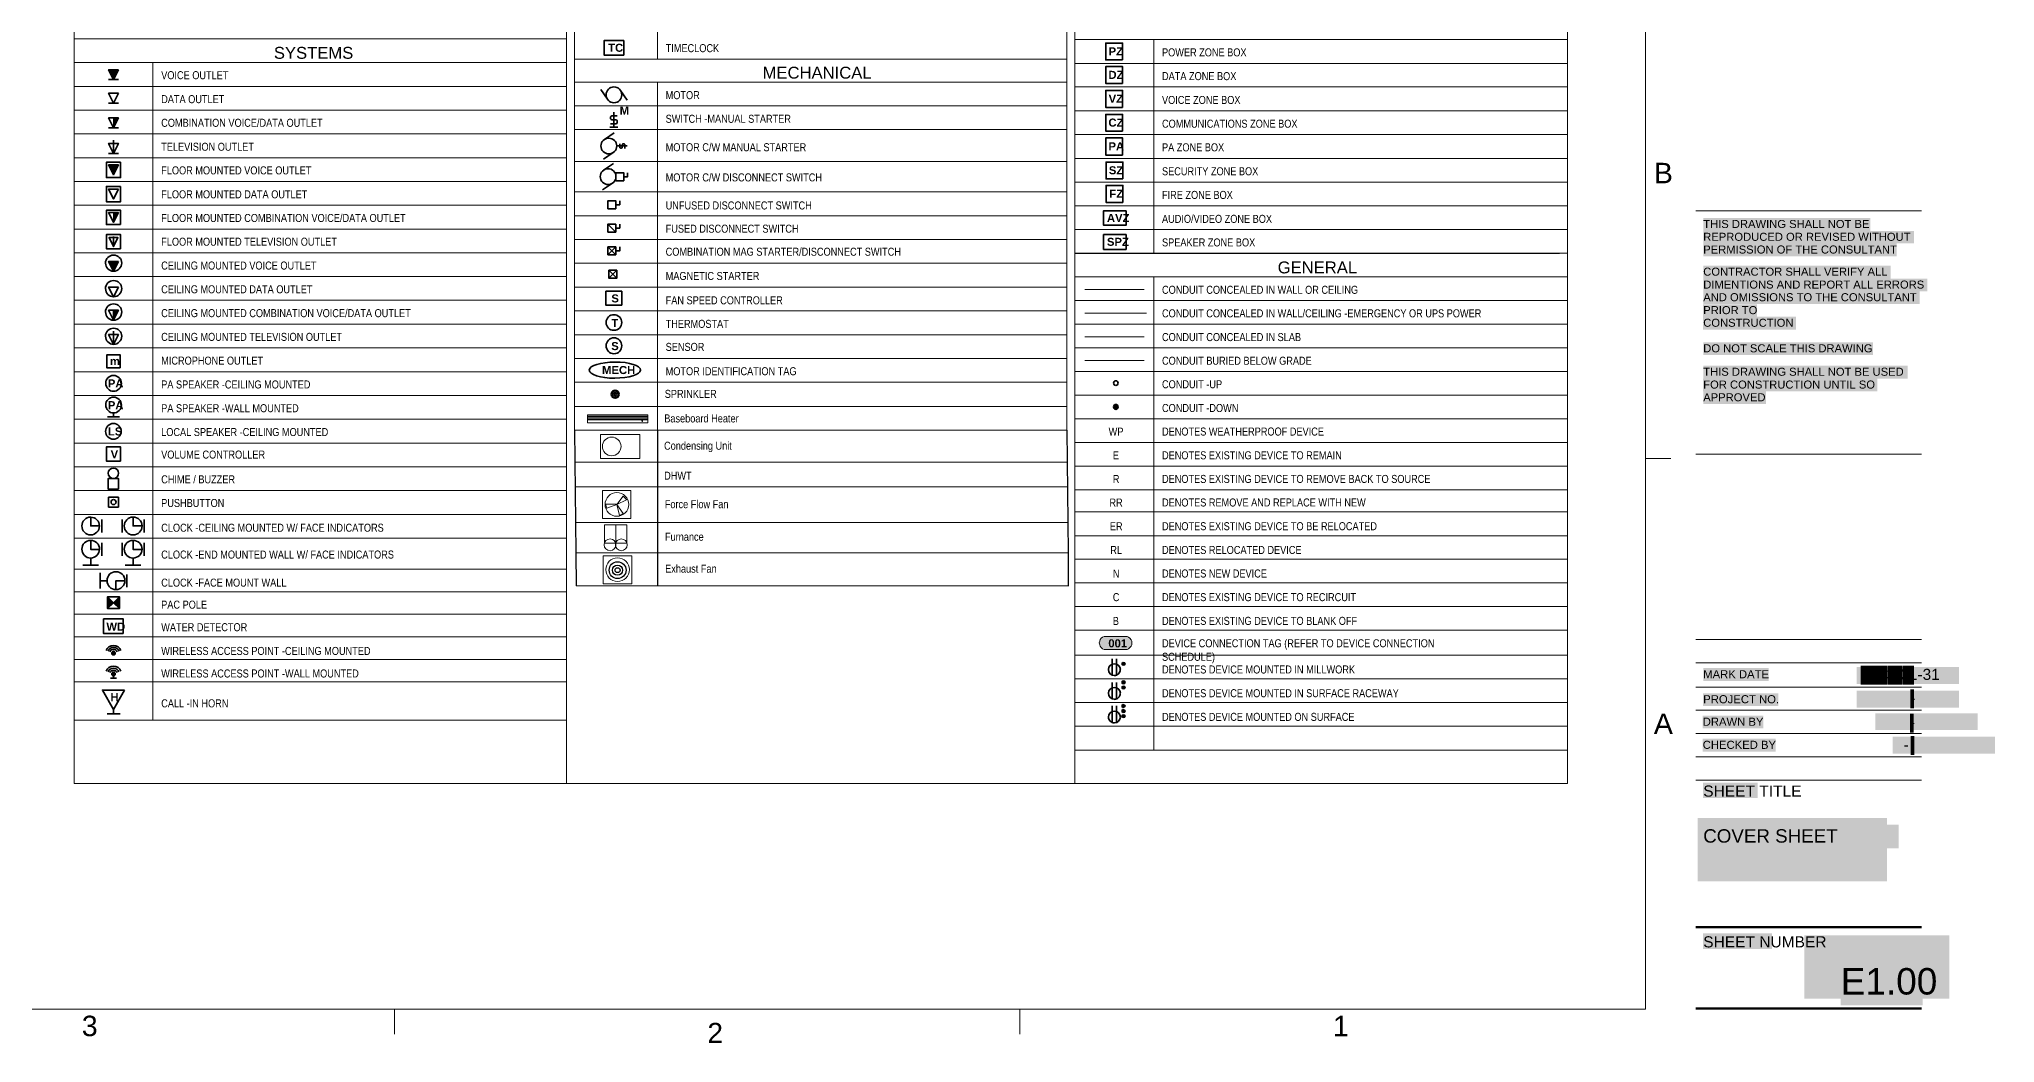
# Model space of a CAD drawing. Header units: millimetres. Extents: x 0.7 to 36.3, y 0.6 to 47.9.
# Drawn here: x 16.18 to 35.7, y 25.3 to 35.32 of the extents above; entities that cross this region are included whole.
import ezdxf

# ---------------------------------------------------------------- set-up
doc = ezdxf.new("R2010")
doc.units = ezdxf.units.MM
doc.header["$LTSCALE"] = 0.007
doc.linetypes.add('HIDDEN', pattern=[9.525, 6.35, -3.175])
doc.layers.add('Dotted', color=1, linetype='HIDDEN', lineweight=30, true_color=0xff0000)
doc.layers.add('PDF_Geometry', color=7, linetype='Continuous', true_color=0x777777)
doc.layers.add('PDF_Solid Fills', color=7, linetype='Continuous', true_color=0xffffff)
doc.layers.add('PDF_Text', color=7, linetype='Continuous')
doc.styles.add('PDF Arial', font='arial.ttf')
doc.styles.add('PDF Arial Narrow', font='ARIALN.TTF')
doc.styles.add('PDF ArialRoundedMT Bold', font='arialbd.ttf')
doc.styles.add('PDF GillSansMT', font='arial.ttf')
doc.styles.add('PDF GillSansMT-Condensed', font='arial.ttf')
doc.styles.add('PDF GillSansMTCondensed', font='arial.ttf')

msp = doc.modelspace()

# ---------------------------------------------------------------- hatches: boundary and pattern name
at = {"layer": 'Dotted', "linetype": 'HIDDEN', "lineweight": 5}
h = msp.add_hatch(dxfattribs=at)
h.set_pattern_fill('ANSI32', color=0)
h.set_pattern_definition([(45, (8.5455, 11.421), (-6.7352, 6.7352), []), (45, (13.036, 11.421), (-6.735, 6.735), [])])
h.paths.add_polyline_path([(22.048, 31.053), (21.844, 31.053), (21.844, 30.88), (22.048, 30.88)])
at = {"layer": 'PDF_Solid Fills', "transparency": 33554559}
for color, points in [(256, [(16.921, 34.916), (16.968, 35.012), (16.871, 35.012)]), (256, [(16.923, 34.441), (16.968, 34.531), (16.923, 34.531)]), (256, [(16.921, 33.966), (16.968, 34.062), (16.871, 34.062)]), (256, [(16.966, 33.586), (16.968, 33.587), (16.921, 33.587), (16.921, 33.496)]), (256, [(16.921, 33.002), (16.968, 33.099), (16.871, 33.099)]), (256, [(16.966, 32.609), (16.968, 32.611), (16.926, 32.611), (16.926, 32.529)]), (256, [(26.949, 31.657), (26.935, 31.669), (26.919, 31.669), (26.904, 31.654), (26.907, 31.634), (26.92, 31.624), (26.932, 31.624), (26.947, 31.636)]), (256, [(16.919, 29.693), (16.861, 29.751), (16.859, 29.751), (16.859, 29.634), (16.863, 29.636)]), (256, [(16.919, 29.693), (16.978, 29.634), (16.978, 29.749), (16.976, 29.749)]), (7, [(16.936, 29.196), (16.928, 29.204), (16.909, 29.204), (16.901, 29.194), (16.904, 29.178), (16.923, 29.173), (16.934, 29.179)]), (7, [(27.015, 29.098), (27.009, 29.099), (26.999, 29.099), (26.987, 29.091), (26.987, 29.074), (27.009, 29.066), (27.015, 29.069), (27.02, 29.089)]), (7, [(16.936, 28.989), (16.926, 28.998), (16.913, 28.998), (16.901, 28.986), (16.904, 28.971), (16.923, 28.963), (16.934, 28.973)]), (7, [(27.015, 28.913), (27.009, 28.914), (26.999, 28.914), (26.987, 28.906), (26.987, 28.889), (27.009, 28.881), (27.015, 28.884), (27.02, 28.904)]), (7, [(27.015, 28.861), (27.009, 28.863), (26.999, 28.863), (26.987, 28.856), (26.987, 28.838), (27.009, 28.833), (27.015, 28.834), (27.02, 28.853)]), (7, [(27.015, 28.676), (27.009, 28.678), (26.999, 28.678), (26.987, 28.671), (26.987, 28.653), (27.009, 28.648), (27.015, 28.649), (27.02, 28.668)]), (7, [(27.015, 28.626), (27.009, 28.628), (26.999, 28.628), (26.987, 28.619), (26.987, 28.603), (27.009, 28.594), (27.015, 28.598), (27.02, 28.618)]), (7, [(27.015, 28.574), (27.009, 28.576), (26.999, 28.576), (26.987, 28.568), (26.987, 28.551), (27.009, 28.546), (27.015, 28.548), (27.02, 28.566)])]:
    msp.add_hatch(color=color, dxfattribs=at).paths.add_polyline_path(points)
at = {"layer": 'PDF_Solid Fills', "true_color": 0xffffff, "transparency": 33554559}
msp.add_hatch(color=7, dxfattribs=at).paths.add_polyline_path([(27.044, 29.354), (27.039, 29.356), (26.812, 29.356), (26.782, 29.339), (26.766, 29.309), (26.762, 29.293), (26.772, 29.258), (26.795, 29.234), (26.829, 29.226), (27.02, 29.224), (27.057, 29.236), (27.077, 29.256), (27.085, 29.274), (27.087, 29.308), (27.074, 29.333)])

# ---------------------------------------------------------------- linework, layer by layer
at = {"layer": 'Dotted', "color": 0, "linetype": 'Continuous', "lineweight": -3}
for p, q in [((21.522, 31.414), (21.536, 30.189)), ((22.349, 31.414), (22.349, 30.189)), ((26.439, 31.414), (26.452, 30.189)), ((21.536, 30.189), (21.539, 29.862)), ((22.349, 30.189), (22.349, 29.862)), ((26.452, 30.189), (26.452, 29.862))]:
    msp.add_line(p, q, dxfattribs=at)
at = {"layer": 'Dotted', "color": 0, "linetype": 'Continuous', "lineweight": 5}
for p, q in [((21.846, 30.636), (21.832, 30.675)), ((21.832, 30.675), (21.942, 30.674)), ((21.945, 30.673), (21.846, 30.636)), ((21.945, 30.673), (22.007, 30.755)), ((22.04, 30.72), (21.945, 30.673)), ((21.945, 30.673), (22.007, 30.582)), ((21.972, 30.562), (21.945, 30.673)), ((22.007, 30.755), (22.044, 30.72)), ((22.007, 30.582), (21.972, 30.562))]:
    msp.add_line(p, q, dxfattribs=at)
at = {"layer": 'Dotted', "color": 0, "linetype": 'HIDDEN', "lineweight": 5}
msp.add_line((21.942, 30.674), (21.945, 30.673), dxfattribs=at)
at = {"layer": 'Dotted', "color": 0, "linetype": 'Continuous', "lineweight": 5}
for points in [[(21.652, 31.569), (22.255, 31.569), (22.255, 31.489), (21.652, 31.489)], [(21.658, 31.555), (22.249, 31.555), (22.249, 31.545), (21.658, 31.545)], [(21.658, 31.529), (22.249, 31.529), (22.249, 31.517), (21.658, 31.517)], [(21.78, 31.372), (22.175, 31.372), (22.175, 31.133), (21.78, 31.133)], [(21.801, 30.811), (22.085, 30.811), (22.085, 30.531), (21.801, 30.531)], [(21.933, 30.288), (21.821, 30.288), (21.821, 30.47), (21.933, 30.47)], [(22.045, 30.288), (21.933, 30.288), (21.933, 30.47), (22.045, 30.47)], [(21.808, 30.16), (22.093, 30.16), (22.093, 29.88), (21.808, 29.88)]]:
    msp.add_lwpolyline(points, close=True, dxfattribs=at)
at = {"layer": 'Dotted', "color": 0, "linetype": 'Continuous', "lineweight": 200}
for radius in [0.0369, 0.0147]:
    msp.add_circle((21.928, 31.773), radius, dxfattribs=at)
at = {"layer": 'Dotted', "color": 0, "linetype": 'HIDDEN', "lineweight": 5}
msp.add_circle((22.198, 31.506), 0.00385, dxfattribs=at)
at = {"layer": 'Dotted', "color": 0, "linetype": 'Continuous', "lineweight": 5}
for centre, radius in [((21.893, 31.252), 0.0933), ((21.945, 30.673), 0.118), ((21.877, 30.27), 0.0587), ((21.989, 30.27), 0.0587), ((21.952, 30.022), 0.118)]:
    msp.add_circle(centre, radius, dxfattribs=at)
at = {"layer": 'Dotted', "color": 0, "linetype": 'Continuous', "lineweight": -3}
for centre, radius in [((21.952, 30.017), 0.0841), ((21.951, 30.017), 0.0503), ((21.952, 30.017), 0.0246)]:
    msp.add_circle(centre, radius, dxfattribs=at)
at = {"layer": 'PDF_Geometry', "lineweight": 9}
msp.add_lwpolyline([(32.217, 25.634), (0.987, 25.634), (32.217, 25.634), (32.217, 47.619), (0.987, 47.619), (32.217, 47.619)], close=True, dxfattribs=at)
at = {"layer": 'PDF_Geometry', "lineweight": 20}
for points in [[(21.404, 35.321), (16.526, 35.321), (16.526, 46.475), (21.442, 46.475), (21.442, 30.093)], [(21.442, 46.475), (21.442, 35.321), (21.442, 28.519), (16.526, 28.519), (16.526, 35.321), (21.442, 35.321)], [(31.438, 46.477), (31.438, 35.55), (26.521, 35.55), (31.438, 35.55), (31.438, 33.18), (31.438, 28.221), (26.521, 28.221), (31.438, 28.221), (31.438, 27.888), (16.527, 27.888)], [(21.522, 31.414), (26.439, 31.414), (26.439, 46.475), (21.522, 46.475), (21.522, 31.414), (21.522, 35.119), (26.439, 35.119), (26.439, 42.204), (26.439, 46.475)], [(21.522, 46.475), (21.522, 42.204), (21.522, 35.119), (26.361, 35.119)], [(26.519, 30.099), (26.519, 46.475), (26.519, 35.549), (26.519, 33.179), (26.519, 28.221), (26.519, 27.888)], [(22.349, 41.969), (22.349, 35.119)], [(26.521, 35.315), (31.438, 35.315)], [(27.305, 35.314), (27.305, 33.179)], [(16.526, 35.084), (21.442, 35.084)], [(17.313, 35.084), (17.313, 28.519)], [(26.439, 35.119), (26.439, 31.414)], [(26.521, 35.076), (31.438, 35.076)], [(16.526, 34.846), (21.442, 34.846)], [(21.522, 34.887), (26.439, 34.887)], [(22.349, 34.887), (22.349, 31.414)], [(26.521, 34.84), (31.438, 34.84)], [(16.526, 34.609), (21.442, 34.609)], [(21.522, 34.651), (26.439, 34.651)], [(26.521, 34.601), (31.438, 34.601)], [(16.526, 34.372), (21.442, 34.372)], [(21.522, 34.414), (26.439, 34.414)], [(26.521, 34.365), (31.438, 34.365)], [(16.526, 34.134), (21.442, 34.134)], [(21.522, 34.096), (26.439, 34.096)], [(26.521, 34.126), (31.438, 34.126)], [(16.526, 33.897), (21.442, 33.897)], [(21.522, 33.792), (26.439, 33.792)], [(26.521, 33.89), (31.438, 33.89)], [(16.526, 33.659), (21.442, 33.659)], [(16.526, 33.422), (21.442, 33.422)], [(21.522, 33.554), (26.439, 33.554)], [(21.522, 33.317), (26.439, 33.317)], [(16.526, 33.186), (21.442, 33.186)], [(21.522, 33.081), (26.439, 33.081)], [(26.52, 33.179), (31.358, 33.179)], [(26.521, 33.18), (31.438, 33.18)], [(16.526, 32.947), (21.442, 32.947)], [(21.522, 32.842), (26.439, 32.842)], [(26.521, 32.945), (31.438, 32.945)], [(27.305, 32.944), (27.305, 28.221)], [(16.526, 32.711), (21.442, 32.711)], [(26.521, 32.708), (31.438, 32.708)], [(16.526, 32.472), (21.442, 32.472)], [(21.522, 32.606), (26.439, 32.606)], [(26.521, 32.471), (31.438, 32.471)], [(16.526, 32.236), (21.442, 32.236)], [(21.522, 32.367), (26.439, 32.367)], [(26.521, 32.236), (31.438, 32.236)], [(21.522, 32.131), (26.439, 32.131)], [(16.526, 31.997), (21.442, 31.997)], [(21.522, 31.892), (26.439, 31.892)], [(26.521, 32), (31.438, 32)], [(16.526, 31.761), (21.442, 31.761)], [(21.522, 31.652), (26.439, 31.652)], [(26.521, 31.765), (31.438, 31.765)], [(16.526, 31.524), (21.442, 31.524)], [(26.521, 31.528), (31.438, 31.528)], [(16.526, 31.286), (21.442, 31.286)], [(26.521, 31.291), (31.438, 31.291)], [(21.525, 31.096), (26.442, 31.096)], [(26.521, 31.056), (31.438, 31.056)], [(16.526, 31.049), (21.442, 31.049)], [(16.526, 30.811), (21.442, 30.811)], [(21.536, 30.848), (26.452, 30.848)], [(26.521, 30.82), (31.438, 30.82)], [(16.526, 30.574), (21.442, 30.574)], [(21.536, 30.494), (26.452, 30.494)], [(26.521, 30.598), (31.438, 30.598)], [(16.526, 30.336), (21.442, 30.336)], [(26.521, 30.361), (31.438, 30.361)], [(21.536, 30.189), (26.452, 30.189)], [(26.521, 30.126), (31.438, 30.126)], [(16.526, 30.026), (21.442, 30.026)], [(26.521, 29.89), (31.438, 29.89)], [(16.526, 29.801), (21.442, 29.801)], [(21.539, 29.862), (26.456, 29.862)], [(16.526, 29.576), (21.442, 29.576)], [(26.521, 29.653), (31.438, 29.653)], [(16.526, 29.351), (21.442, 29.351)], [(26.521, 29.418), (31.438, 29.418)], [(16.526, 29.126), (21.442, 29.126)], [(26.521, 29.168), (31.438, 29.168)], [(26.521, 28.931), (31.438, 28.931)], [(16.526, 28.901), (21.442, 28.901)], [(16.526, 27.888), (16.526, 28.519)], [(21.442, 28.519), (21.442, 27.888)], [(26.521, 28.695), (31.438, 28.695)], [(26.521, 28.46), (31.438, 28.46)]]:
    msp.add_lwpolyline(points, dxfattribs=at)
at = {"layer": 'PDF_Geometry', "lineweight": 35}
for points in [[(22.014, 35.304), (22.014, 35.159), (21.817, 35.159), (21.817, 35.304)], [(26.995, 35.111), (26.995, 35.279), (26.827, 35.279), (26.827, 35.111)], [(16.968, 35.012), (16.919, 34.914), (16.869, 35.012)], [(16.968, 35.012), (16.869, 35.012), (16.919, 34.914)], [(26.995, 34.876), (26.995, 35.044), (26.827, 35.044), (26.827, 34.876)], [(16.968, 34.777), (16.919, 34.679), (16.869, 34.777)], [(26.995, 34.636), (26.995, 34.806), (26.827, 34.806), (26.827, 34.636)], [(26.995, 34.399), (26.995, 34.567), (26.827, 34.567), (26.827, 34.399)], [(16.968, 34.531), (16.919, 34.432), (16.869, 34.531)], [(16.923, 34.439), (16.968, 34.531), (16.923, 34.531)], [(26.995, 34.161), (26.995, 34.331), (26.827, 34.331), (26.827, 34.161)], [(16.989, 34.089), (16.989, 33.936), (16.848, 33.936), (16.848, 34.089)], [(16.968, 34.062), (16.919, 33.964), (16.869, 34.062)], [(16.919, 33.964), (16.968, 34.062), (16.869, 34.062)], [(22.014, 33.904), (21.934, 33.904), (21.934, 33.984), (22.014, 33.984)], [(26.997, 33.922), (26.997, 34.091), (26.829, 34.091), (26.829, 33.922)], [(16.989, 33.847), (16.989, 33.694), (16.848, 33.694), (16.848, 33.847)], [(16.968, 33.821), (16.919, 33.722), (16.869, 33.821)], [(26.997, 33.687), (26.997, 33.857), (26.829, 33.857), (26.829, 33.687)], [(16.989, 33.467), (16.848, 33.467), (16.848, 33.609), (16.989, 33.609)], [(21.934, 33.624), (21.856, 33.624), (21.856, 33.704), (21.934, 33.704)], [(27.029, 33.604), (27.029, 33.459), (26.804, 33.459), (26.804, 33.604)], [(16.968, 33.587), (16.919, 33.489), (16.869, 33.587)], [(16.921, 33.494), (16.968, 33.587), (16.921, 33.587)], [(21.934, 33.471), (21.856, 33.471), (21.934, 33.392)], [(16.989, 33.226), (16.848, 33.226), (16.848, 33.367), (16.989, 33.367)], [(27.029, 33.366), (27.029, 33.219), (26.804, 33.219), (26.804, 33.366)], [(16.968, 33.099), (16.919, 33.001), (16.869, 33.099)], [(16.968, 33.099), (16.869, 33.099), (16.919, 33.001)], [(16.968, 32.842), (16.919, 32.744), (16.869, 32.842)], [(21.994, 32.662), (21.836, 32.662), (21.836, 32.801), (21.994, 32.801)], [(16.926, 32.527), (16.968, 32.611), (16.926, 32.611)], [(16.984, 32.036), (16.984, 32.167), (16.853, 32.167), (16.853, 32.036)], [(16.989, 31.106), (16.848, 31.106), (16.848, 31.247), (16.989, 31.247)], [(16.969, 30.827), (16.969, 30.931), (16.864, 30.931), (16.864, 30.827)], [(16.968, 30.646), (16.968, 30.744), (16.869, 30.744), (16.869, 30.646)], [(16.859, 29.633), (16.919, 29.691), (16.859, 29.751)], [(16.978, 29.751), (16.919, 29.691), (16.978, 29.633)], [(17.016, 29.384), (16.819, 29.384), (16.819, 29.531), (17.016, 29.531)], [(16.901, 29.188), (16.901, 29.183), (16.903, 29.178), (16.906, 29.174), (16.909, 29.173), (16.914, 29.171), (16.919, 29.169), (16.923, 29.171), (16.928, 29.173), (16.931, 29.174), (16.934, 29.178), (16.936, 29.183), (16.936, 29.188), (16.936, 29.193), (16.934, 29.196), (16.931, 29.199), (16.928, 29.203), (16.923, 29.204), (16.919, 29.204), (16.914, 29.204), (16.909, 29.203), (16.906, 29.199), (16.903, 29.196), (16.901, 29.193)], [(16.901, 28.979), (16.901, 28.976), (16.903, 28.971), (16.906, 28.968), (16.909, 28.964), (16.914, 28.963), (16.919, 28.963), (16.923, 28.963), (16.928, 28.964), (16.931, 28.968), (16.934, 28.971), (16.936, 28.976), (16.936, 28.979), (16.936, 28.984), (16.934, 28.989), (16.931, 28.993), (16.928, 28.994), (16.923, 28.998), (16.919, 28.998), (16.914, 28.998), (16.909, 28.994), (16.906, 28.993), (16.903, 28.989), (16.901, 28.984)], [(17.029, 28.819), (16.808, 28.819), (16.919, 28.626)]]:
    msp.add_lwpolyline(points, close=True, dxfattribs=at)
for points in [[(16.869, 34.914), (16.968, 34.914)], [(21.784, 34.814), (21.851, 34.717)], [(21.981, 34.804), (22.046, 34.707)], [(16.869, 34.679), (16.968, 34.679)], [(21.916, 34.589), (21.916, 34.439)], [(16.869, 34.432), (16.968, 34.432)], [(16.923, 34.531), (16.923, 34.439)], [(21.821, 34.316), (21.917, 34.381)], [(21.876, 34.439), (21.954, 34.439)], [(21.882, 34.541), (21.882, 34.521)], [(21.882, 34.471), (21.936, 34.471)], [(21.894, 34.551), (21.949, 34.551)], [(21.894, 34.511), (21.936, 34.511)], [(21.949, 34.481), (21.949, 34.501)], [(16.919, 34.177), (16.869, 34.276), (16.968, 34.276), (16.919, 34.177), (16.919, 34.309)], [(16.869, 34.177), (16.968, 34.177)], [(21.811, 34.119), (21.907, 34.186)], [(22.046, 34.251), (21.942, 34.251)], [(21.974, 34.271), (21.974, 34.237)], [(21.981, 34.229), (21.992, 34.229)], [(21.999, 34.264), (21.999, 34.237)], [(22.017, 34.271), (22.006, 34.271)], [(22.024, 34.264), (22.024, 34.227)], [(21.812, 34.009), (21.911, 34.076)], [(22.014, 33.944), (22.052, 33.944), (22.052, 33.984)], [(21.802, 33.812), (21.901, 33.879)], [(21.934, 33.664), (21.974, 33.664), (21.974, 33.704)], [(16.921, 33.587), (16.921, 33.494)], [(21.934, 33.392), (21.856, 33.392), (21.856, 33.471)], [(21.934, 33.431), (21.974, 33.431), (21.974, 33.471)], [(16.919, 33.247), (16.874, 33.336), (16.963, 33.336), (16.919, 33.247), (16.919, 33.349)], [(21.856, 33.244), (21.856, 33.166), (21.934, 33.244), (21.856, 33.244), (21.934, 33.166), (21.934, 33.244)], [(21.934, 33.204), (21.974, 33.204), (21.974, 33.244)], [(21.856, 33.166), (21.934, 33.166)], [(21.866, 33.011), (21.866, 32.931), (21.944, 33.011), (21.866, 33.011), (21.944, 32.931), (21.944, 33.011)], [(21.866, 32.931), (21.944, 32.931)], [(16.859, 31.546), (16.978, 31.546)], [(16.919, 31.546), (16.919, 31.586)], [(16.801, 30.521), (16.801, 30.394)], [(17.004, 30.521), (17.004, 30.394)], [(17.224, 30.521), (17.224, 30.394)], [(16.779, 30.224), (16.691, 30.224), (16.691, 30.313)], [(16.801, 30.289), (16.801, 30.161)], [(17.004, 30.289), (17.004, 30.161)], [(17.203, 30.224), (17.114, 30.224), (17.114, 30.313)], [(17.224, 30.289), (17.224, 30.161)], [(16.691, 30.136), (16.691, 30.068)], [(17.114, 30.136), (17.114, 30.068)], [(16.611, 30.068), (16.769, 30.068)], [(16.786, 29.989), (16.786, 29.833)], [(16.854, 29.911), (16.786, 29.911)], [(17.036, 30.068), (17.193, 30.068)], [(17.053, 29.974), (17.053, 29.848)], [(16.978, 29.751), (16.859, 29.633), (16.859, 29.751), (16.978, 29.633), (16.978, 29.751), (16.859, 29.751)], [(16.859, 29.633), (16.978, 29.633)], [(26.889, 29.133), (26.889, 28.968)], [(26.932, 29.133), (26.932, 28.968)], [(16.888, 28.938), (16.949, 28.938)], [(16.919, 28.963), (16.919, 28.938)], [(26.889, 28.896), (26.889, 28.731)], [(26.932, 28.896), (26.932, 28.731)], [(16.854, 28.583), (16.984, 28.583)], [(16.919, 28.583), (16.919, 28.626)], [(26.889, 28.661), (26.889, 28.496)], [(26.932, 28.661), (26.932, 28.494)]]:
    msp.add_lwpolyline(points, dxfattribs=at)
for points in [[(21.994, 34.762, 0.414894), (21.916, 34.841, 0.414894), (21.837, 34.762)], [(21.864, 34.329, 0.414894), (21.786, 34.251, 0.414894), (21.864, 34.172)], [(21.936, 33.946, 0.414894), (21.857, 34.024, 0.414894), (21.779, 33.946)], [(16.919, 32.611), (16.919, 32.512), (16.968, 32.611), (16.869, 32.611), (16.919, 32.512, 0.413265), (17.001, 32.594)], [(17.001, 32.352, -0.413265), (16.919, 32.271), (16.869, 32.369), (16.968, 32.369), (16.919, 32.271), (16.919, 32.402)], [(21.994, 32.257, 0.414894), (21.916, 32.336, 0.414894), (21.837, 32.257)], [(16.998, 31.882, 0.414894), (16.919, 31.961, 0.414894), (16.841, 31.882)], [(16.998, 31.666, 0.414894), (16.919, 31.744, 0.414894), (16.841, 31.666)], [(17.203, 30.458), (17.114, 30.458), (17.114, 30.546, 0.424528), (17.026, 30.458, 0.417471), (17.114, 30.369)], [(17.114, 30.314, 0.424528), (17.026, 30.226, 0.417471), (17.114, 30.138)], [(17.033, 29.913, -0.416667), (16.943, 29.823), (16.943, 29.911), (17.031, 29.911)]]:
    msp.add_lwpolyline(points, format="xyb", dxfattribs=at)
at = {"layer": 'PDF_Geometry', "lineweight": 20}
for points in [[(31.438, 33.653), (26.521, 33.653)], [(31.438, 33.416), (26.521, 33.416)]]:
    msp.add_lwpolyline(points, close=True, dxfattribs=at)
at = {"layer": 'PDF_Geometry', "lineweight": 9}
for points in [[(32.717, 33.604), (34.973, 33.604)], [(32.219, 31.131), (32.469, 31.131)], [(32.717, 31.176), (34.973, 31.176)], [(32.717, 29.324), (34.973, 29.324)], [(32.717, 29.093), (34.973, 29.093)], [(32.717, 28.849), (34.973, 28.849)], [(32.717, 28.618), (34.973, 28.618)], [(32.717, 28.386), (34.973, 28.386)], [(32.717, 28.154), (34.973, 28.154)], [(32.718, 27.919), (34.973, 27.919)], [(19.725, 25.384), (19.725, 25.634)], [(25.969, 25.384), (25.969, 25.634)]]:
    msp.add_lwpolyline(points, dxfattribs=at)
at = {"layer": 'PDF_Geometry', "lineweight": 18}
for points in [[(26.619, 32.819), (27.209, 32.819)], [(26.619, 32.582), (27.232, 32.582)], [(26.619, 32.346), (27.209, 32.346)], [(26.619, 32.111), (27.209, 32.111)], [(26.834, 29.224), (27.02, 29.224), (27.039, 29.226), (27.054, 29.233), (27.067, 29.244), (27.079, 29.258), (27.085, 29.273), (27.087, 29.291), (27.085, 29.308), (27.079, 29.323), (27.067, 29.338), (27.054, 29.348), (27.039, 29.354), (27.02, 29.356), (26.829, 29.356), (26.812, 29.354), (26.795, 29.348), (26.782, 29.338), (26.772, 29.324), (26.766, 29.308), (26.762, 29.291), (26.766, 29.273), (26.772, 29.258), (26.782, 29.244), (26.795, 29.233), (26.812, 29.226), (26.829, 29.224)]]:
    msp.add_lwpolyline(points, dxfattribs=at)
at = {"layer": 'PDF_Geometry', "lineweight": 35}
for points in [[(21.916, 32.567, 0.414894), (21.837, 32.489, 0.414894), (21.916, 32.411, 0.414894), (21.994, 32.489, 0.414894)], [(16.918, 31.481, 0.414894), (16.839, 31.402, 0.414894), (16.918, 31.324, 0.414894), (16.996, 31.402, 0.414894)], [(16.603, 30.458, 0.417471), (16.691, 30.369, 0.410377), (16.779, 30.458), (16.691, 30.458), (16.691, 30.546, 0.424528)], [(16.691, 30.314, 0.424528), (16.603, 30.226, 0.417471), (16.691, 30.138, 0.410377), (16.779, 30.226, 0.417471)]]:
    msp.add_lwpolyline(points, format="xyb", close=True, dxfattribs=at)
at = {"layer": 'PDF_Geometry', "lineweight": 18}
for points in [[(27.022, 29.083), (27.015, 29.096), (27, 29.099), (26.987, 29.089), (26.987, 29.074), (27, 29.064), (27.015, 29.068)], [(27.022, 28.898), (27.015, 28.911), (27, 28.914), (26.987, 28.904), (26.987, 28.889), (27, 28.879), (27.015, 28.883)], [(27.022, 28.846), (27.015, 28.859), (27, 28.863), (26.987, 28.854), (26.987, 28.838), (27, 28.829), (27.015, 28.833)], [(27.022, 28.661), (27.015, 28.674), (27, 28.678), (26.987, 28.669), (26.987, 28.653), (27, 28.644), (27.015, 28.648)], [(27.022, 28.609), (27.015, 28.624), (27, 28.628), (26.987, 28.618), (26.987, 28.603), (27, 28.593), (27.015, 28.596)], [(27.022, 28.559), (27.015, 28.573), (27, 28.576), (26.987, 28.566), (26.987, 28.551), (27, 28.543), (27.015, 28.546)]]:
    msp.add_lwpolyline(points, close=True, dxfattribs=at)
at = {"layer": 'PDF_Geometry', "lineweight": 70}
for points in [[(32.718, 26.453), (34.973, 26.453)], [(32.718, 25.643), (34.973, 25.643)]]:
    msp.add_lwpolyline(points, dxfattribs=at)
at = {"layer": 'PDF_Geometry', "lineweight": 35}
msp.add_circle((26.927, 31.646), 0.0232, dxfattribs=at)
for centre, radius, start, end in [((16.918, 33.083), 0.079, 89.2527, 180.7473), ((16.919, 33.083), 0.0818, 270.0928, 359.9072), ((16.918, 32.828), 0.079, 89.2527, 180.7473), ((16.919, 32.828), 0.0818, 270.0928, 359.9072), ((16.918, 32.595), 0.079, 89.2527, 180.7473), ((16.918, 32.353), 0.079, 89.2527, 180.7473), ((16.917, 30.984), 0.0519, 270.2862, 359.7138), ((16.691, 30.458), 0.0878, 359.6818, 90.3182), ((16.941, 29.914), 0.0868, 88.9948, 181.0052), ((16.919, 29.186), 0.0796, 21.8256, 89.6006), ((16.919, 28.98), 0.0796, 21.8256, 89.6006), ((16.919, 28.979), 0.0389, 26.2691, 90.212), ((26.912, 29.024), 0.0597, 269.7603, 0.2397), ((26.912, 28.787), 0.0597, 269.7603, 0.2397), ((26.912, 28.551), 0.058, 179.6401, 270.3599)]:
    msp.add_arc(centre, radius, start, end, dxfattribs=at)
msp.add_ellipse((21.925, 32.014), major_axis=(0.256, 0.001), ratio=0.31475, start_param=3.134209233266369, end_param=9.417394540445951, dxfattribs=at)
for points in [[(21.916, 34.682), (21.872, 34.682), (21.837, 34.719), (21.837, 34.762)], [(21.994, 34.762), (21.994, 34.719), (21.959, 34.682), (21.916, 34.682)], [(21.882, 34.541), (21.884, 34.547), (21.889, 34.551), (21.896, 34.551)], [(21.896, 34.512), (21.889, 34.514), (21.884, 34.517), (21.882, 34.522)], [(21.936, 34.512), (21.941, 34.512), (21.946, 34.509), (21.947, 34.502)], [(21.947, 34.484), (21.946, 34.477), (21.941, 34.474), (21.936, 34.472)], [(21.864, 34.329), (21.907, 34.329), (21.944, 34.294), (21.944, 34.251)], [(21.944, 34.251), (21.944, 34.207), (21.907, 34.172), (21.864, 34.172)], [(21.981, 34.231), (21.976, 34.231), (21.974, 34.234), (21.974, 34.237)], [(22.001, 34.237), (21.999, 34.234), (21.997, 34.231), (21.992, 34.231)], [(22.001, 34.264), (22.001, 34.269), (22.002, 34.271), (22.006, 34.272)], [(22.017, 34.272), (22.022, 34.272), (22.024, 34.269), (22.026, 34.264)], [(21.857, 33.866), (21.814, 33.866), (21.779, 33.902), (21.779, 33.946)], [(21.936, 33.946), (21.936, 33.902), (21.901, 33.866), (21.857, 33.866)], [(16.919, 33.001), (16.874, 33.001), (16.839, 33.037), (16.839, 33.082)], [(16.919, 33.162), (16.964, 33.162), (17.001, 33.127), (17.001, 33.082)], [(16.919, 32.746), (16.874, 32.746), (16.839, 32.782), (16.839, 32.827)], [(16.919, 32.907), (16.964, 32.907), (17.001, 32.872), (17.001, 32.827)], [(16.919, 32.674), (16.964, 32.674), (17.001, 32.639), (17.001, 32.594)], [(16.919, 32.512), (16.874, 32.512), (16.839, 32.549), (16.839, 32.594)], [(16.919, 32.432), (16.964, 32.432), (17.001, 32.397), (17.001, 32.352)], [(16.919, 32.271), (16.874, 32.271), (16.839, 32.307), (16.839, 32.352)], [(21.916, 32.177), (21.872, 32.177), (21.837, 32.214), (21.837, 32.257)], [(21.994, 32.257), (21.994, 32.214), (21.959, 32.177), (21.916, 32.177)], [(16.919, 31.802), (16.876, 31.802), (16.841, 31.839), (16.841, 31.882)], [(16.998, 31.882), (16.998, 31.839), (16.963, 31.802), (16.919, 31.802)], [(26.904, 31.884), (26.904, 31.897), (26.914, 31.907), (26.927, 31.907)], [(26.927, 31.861), (26.914, 31.861), (26.904, 31.872), (26.904, 31.884)], [(26.927, 31.907), (26.939, 31.907), (26.95, 31.897), (26.95, 31.884)], [(26.95, 31.884), (26.95, 31.872), (26.939, 31.861), (26.927, 31.861)], [(16.919, 31.586), (16.876, 31.586), (16.841, 31.622), (16.841, 31.666)], [(16.998, 31.666), (16.998, 31.622), (16.963, 31.586), (16.919, 31.586)], [(26.904, 31.647), (26.904, 31.661), (26.914, 31.671), (26.927, 31.671)], [(26.927, 31.622), (26.914, 31.622), (26.904, 31.634), (26.904, 31.647)], [(26.927, 31.671), (26.939, 31.671), (26.95, 31.661), (26.95, 31.647)], [(26.95, 31.647), (26.95, 31.634), (26.939, 31.622), (26.927, 31.622)], [(16.866, 30.984), (16.866, 31.014), (16.888, 31.036), (16.918, 31.036)], [(16.918, 30.932), (16.888, 30.932), (16.866, 30.956), (16.866, 30.984)], [(16.918, 31.036), (16.946, 31.036), (16.969, 31.014), (16.969, 30.984)], [(16.894, 30.697), (16.894, 30.712), (16.904, 30.722), (16.919, 30.722)], [(16.894, 30.697), (16.894, 30.712), (16.904, 30.722), (16.919, 30.722)], [(16.919, 30.671), (16.904, 30.671), (16.894, 30.682), (16.894, 30.697)], [(16.919, 30.671), (16.904, 30.671), (16.894, 30.682), (16.894, 30.697)], [(16.919, 30.722), (16.933, 30.722), (16.944, 30.712), (16.944, 30.697)], [(16.919, 30.722), (16.933, 30.722), (16.944, 30.712), (16.944, 30.697)], [(16.944, 30.697), (16.944, 30.682), (16.933, 30.671), (16.919, 30.671)], [(16.944, 30.697), (16.944, 30.682), (16.933, 30.671), (16.919, 30.671)], [(17.114, 30.546), (17.164, 30.546), (17.204, 30.508), (17.204, 30.458)], [(17.204, 30.458), (17.204, 30.409), (17.164, 30.369), (17.114, 30.369)], [(17.114, 30.314), (17.164, 30.314), (17.204, 30.276), (17.204, 30.226)], [(17.204, 30.226), (17.204, 30.178), (17.164, 30.138), (17.114, 30.138)], [(16.943, 29.823), (16.893, 29.823), (16.854, 29.863), (16.854, 29.913)], [(16.943, 30.001), (16.993, 30.001), (17.033, 29.963), (17.033, 29.913)], [(16.844, 29.216), (16.856, 29.246), (16.886, 29.266), (16.919, 29.266)], [(16.864, 29.209), (16.873, 29.231), (16.894, 29.246), (16.919, 29.246)], [(16.883, 29.203), (16.888, 29.218), (16.903, 29.226), (16.919, 29.226)], [(16.919, 29.246), (16.943, 29.246), (16.966, 29.231), (16.974, 29.208)], [(16.919, 29.226), (16.934, 29.226), (16.949, 29.218), (16.954, 29.203)], [(16.844, 29.009), (16.856, 29.039), (16.886, 29.059), (16.919, 29.059)], [(16.864, 29.003), (16.873, 29.024), (16.894, 29.038), (16.919, 29.038)], [(16.883, 28.996), (16.889, 29.009), (16.903, 29.018), (16.919, 29.018)], [(16.919, 29.038), (16.943, 29.038), (16.964, 29.024), (16.973, 29.001)], [(26.854, 29.024), (26.854, 29.058), (26.879, 29.083), (26.912, 29.083)], [(26.912, 28.964), (26.879, 28.964), (26.854, 28.991), (26.854, 29.024)], [(26.912, 29.083), (26.945, 29.083), (26.972, 29.058), (26.972, 29.024)], [(26.854, 28.788), (26.854, 28.821), (26.879, 28.846), (26.912, 28.846)], [(26.912, 28.728), (26.879, 28.728), (26.854, 28.754), (26.854, 28.788)], [(26.912, 28.846), (26.945, 28.846), (26.972, 28.821), (26.972, 28.788)], [(26.854, 28.551), (26.854, 28.584), (26.879, 28.609), (26.912, 28.609)], [(26.912, 28.609), (26.945, 28.609), (26.972, 28.584), (26.972, 28.551)], [(26.972, 28.551), (26.972, 28.519), (26.945, 28.493), (26.912, 28.493)]]:
    msp.add_open_spline(points, degree=3, dxfattribs=at)
at = {"layer": 'PDF_Solid Fills', "color": 7, "lineweight": 9, "true_color": 0xffffff, "transparency": 33554559}
for points in [[(32.792, 33.533), (34.459, 33.533), (32.792, 33.404), (34.459, 33.404)], [(32.792, 33.404), (34.897, 33.404), (32.792, 33.278), (34.897, 33.278)], [(32.793, 33.278), (34.725, 33.278), (32.793, 33.149), (34.725, 33.149)], [(32.792, 33.056), (34.662, 33.056), (32.792, 32.928), (34.662, 32.928)], [(32.793, 32.928), (35.029, 32.928), (32.793, 32.801), (35.029, 32.801)], [(32.791, 32.672), (33.329, 32.672), (32.791, 32.546), (33.329, 32.546)], [(32.792, 32.801), (34.953, 32.801), (32.792, 32.673), (34.953, 32.673)], [(32.791, 32.546), (33.719, 32.546), (32.791, 32.417), (33.719, 32.417)], [(32.793, 32.291), (34.486, 32.291), (32.793, 32.163), (34.486, 32.163)], [(32.792, 32.057), (34.832, 32.057), (32.792, 31.929), (34.832, 31.929)], [(32.791, 31.929), (34.531, 31.929), (32.791, 31.802), (34.531, 31.802)], [(32.794, 31.803), (33.419, 31.803), (32.794, 31.675), (33.419, 31.675)], [(32.793, 29.039), (33.446, 29.039), (32.793, 28.911), (33.446, 28.911)], [(34.363, 29.063), (34.593, 29.063), (34.363, 28.873), (34.593, 28.873)], [(34.595, 29.063), (34.631, 29.063), (34.595, 28.873), (34.631, 28.873)], [(34.632, 29.063), (34.745, 29.063), (34.632, 28.873), (34.745, 28.873)], [(34.743, 29.063), (34.78, 29.063), (34.743, 28.873), (34.78, 28.873)], [(34.782, 29.063), (34.897, 29.063), (34.782, 28.873), (34.897, 28.873)], [(32.791, 28.789), (33.543, 28.789), (32.791, 28.661), (33.543, 28.661)], [(34.86, 28.828), (34.897, 28.828), (34.86, 28.638), (34.897, 28.638)], [(32.786, 28.566), (33.391, 28.566), (32.786, 28.437), (33.391, 28.437)], [(34.857, 28.586), (34.894, 28.586), (34.857, 28.396), (34.894, 28.396)], [(32.787, 28.334), (33.515, 28.334), (32.787, 28.206), (33.515, 28.206)], [(34.864, 28.361), (34.901, 28.361), (34.864, 28.171), (34.901, 28.171)], [(32.791, 27.897), (33.336, 27.897), (32.791, 27.741), (33.336, 27.741)], [(32.794, 27.476), (34.745, 27.476), (32.794, 27.241), (34.745, 27.241)], [(32.793, 27.241), (33.118, 27.241), (32.793, 27.008), (33.118, 27.008)], [(32.791, 26.393), (33.477, 26.393), (32.791, 26.236), (33.477, 26.236)], [(34.165, 26.179), (34.984, 26.179), (34.165, 25.674), (34.984, 25.674)]]:
    msp.add_solid(points, dxfattribs=at)
at = {"layer": 'PDF_Solid Fills', "color": 7, "lineweight": 0, "true_color": 0xffffff, "transparency": 33554559}
for points in [[(34.323, 28.882), (35.345, 28.882), (34.323, 29.05), (35.345, 29.05)], [(34.323, 28.644), (35.345, 28.644), (34.323, 28.813), (35.345, 28.813)], [(34.51, 28.42), (35.533, 28.42), (34.51, 28.589), (35.533, 28.589)], [(34.682, 28.186), (35.704, 28.186), (34.682, 28.354), (35.704, 28.354)], [(32.737, 26.91), (34.627, 26.91), (32.737, 27.543), (34.627, 27.543)], [(33.801, 25.74), (35.248, 25.74), (33.801, 26.373), (35.248, 26.373)]]:
    msp.add_solid(points, dxfattribs=at)

# ---------------------------------------------------------------- texts
at = {"layer": 'PDF_Text', "attachment_point": 4}
for s, insert, char_height, style in [('SYSTEMS', (18.52, 35.18), 0.1188, 'PDF Arial'), ('TC', (21.858, 35.231), 0.0805, 'PDF ArialRoundedMT Bold'), ('TIMECLOCK', (22.432, 35.227), 0.0799, 'PDF Arial Narrow'), ('PZ', (26.855, 35.196), 0.08, 'PDF ArialRoundedMT Bold'), ('POWER ZONE BOX', (27.388, 35.185), 0.07991, 'PDF Arial Narrow'), ('VOICE OUTLET', (17.395, 34.957), 0.07991, 'PDF Arial Narrow'), ('MECHANICAL', (23.4, 34.982), 0.1188, 'PDF Arial'), ('DZ', (26.853, 34.961), 0.0805, 'PDF ArialRoundedMT Bold'), ('DATA ZONE BOX', (27.388, 34.948), 0.07991, 'PDF Arial Narrow'), ('MOTOR', (22.432, 34.758), 0.0799, 'PDF Arial Narrow'), ('VZ', (26.855, 34.723), 0.0805, 'PDF ArialRoundedMT Bold'), ('DATA OUTLET', (17.395, 34.718), 0.07991, 'PDF Arial Narrow'), ('M', (21.973, 34.604), 0.0805, 'PDF ArialRoundedMT Bold'), ('VOICE ZONE BOX', (27.388, 34.71), 0.07991, 'PDF Arial Narrow'), ('COMBINATION VOICE/DATA OUTLET', (17.395, 34.482), 0.07991, 'PDF Arial Narrow'), ('SWITCH -MANUAL STARTER', (22.432, 34.522), 0.07991, 'PDF Arial Narrow'), ('CZ', (26.853, 34.484), 0.0805, 'PDF ArialRoundedMT Bold'), ('COMMUNICATIONS ZONE BOX', (27.388, 34.473), 0.07991, 'PDF Arial Narrow'), ('TELEVISION OUTLET', (17.395, 34.243), 0.07991, 'PDF Arial Narrow'), ('MOTOR C/W MANUAL STARTER', (22.432, 34.238), 0.07991, 'PDF Arial Narrow'), ('PA', (26.853, 34.248), 0.0805, 'PDF ArialRoundedMT Bold'), ('PA ZONE BOX', (27.388, 34.237), 0.07991, 'PDF Arial Narrow'), ('FLOOR MOUNTED VOICE OUTLET', (17.395, 34.007), 0.07991, 'PDF Arial Narrow'), ('MOTOR C/W DISCONNECT SWITCH', (22.432, 33.937), 0.07991, 'PDF Arial Narrow'), ('SZ', (26.857, 34.008), 0.0805, 'PDF ArialRoundedMT Bold'), ('SECURITY ZONE BOX', (27.388, 33.998), 0.07991, 'PDF Arial Narrow'), ('B', (32.299, 33.981), 0.204, 'PDF GillSansMTCondensed'), ('FLOOR MOUNTED DATA OUTLET', (17.395, 33.768), 0.07991, 'PDF Arial Narrow'), ('FZ', (26.862, 33.774), 0.0805, 'PDF ArialRoundedMT Bold'), ('FIRE ZONE BOX', (27.388, 33.762), 0.07991, 'PDF Arial Narrow'), ('UNFUSED DISCONNECT SWITCH', (22.432, 33.657), 0.07991, 'PDF Arial Narrow'), ('FLOOR MOUNTED COMBINATION VOICE/DATA OUTLET', (17.395, 33.532), 0.07991, 'PDF Arial Narrow'), ('FUSED DISCONNECT SWITCH', (22.432, 33.425), 0.07991, 'PDF Arial Narrow'), ('AVZ', (26.838, 33.533), 0.0805, 'PDF ArialRoundedMT Bold'), ('AUDIO/VIDEO ZONE BOX', (27.388, 33.523), 0.07991, 'PDF Arial Narrow'), ('THIS DRAWING SHALL NOT BE', (32.792, 33.472), 0.0801, 'PDF Arial'), ('FLOOR MOUNTED TELEVISION OUTLET', (17.395, 33.295), 0.07991, 'PDF Arial Narrow'), ('COMBINATION MAG STARTER/DISCONNECT SWITCH', (22.432, 33.195), 0.07991, 'PDF Arial Narrow'), ('SPZ', (26.838, 33.294), 0.0805, 'PDF ArialRoundedMT Bold'), ('SPEAKER ZONE BOX', (27.388, 33.288), 0.07991, 'PDF Arial Narrow'), ('REPRODUCED OR REVISED WITHOUT', (32.792, 33.344), 0.0801, 'PDF Arial'), ('PERMISSION OF THE CONSULTANT', (32.792, 33.217), 0.0801, 'PDF Arial'), ('CEILING MOUNTED VOICE OUTLET', (17.395, 33.057), 0.07991, 'PDF Arial Narrow'), ('GENERAL', (28.543, 33.038), 0.1188, 'PDF Arial'), ('CONTRACTOR SHALL VERIFY ALL', (32.792, 32.996), 0.08009, 'PDF Arial'), ('CEILING MOUNTED DATA OUTLET', (17.395, 32.82), 0.07991, 'PDF Arial Narrow'), ('MAGNETIC STARTER', (22.432, 32.953), 0.07991, 'PDF Arial Narrow'), ('CONDUIT CONCEALED IN WALL OR CEILING', (27.388, 32.815), 0.07991, 'PDF Arial Narrow'), ('DIMENTIONS AND REPORT ALL ERRORS', (32.792, 32.867), 0.08009, 'PDF Arial'), ('CEILING MOUNTED COMBINATION VOICE/DATA OUTLET', (17.395, 32.582), 0.07991, 'PDF Arial Narrow'), ('S', (21.89, 32.729), 0.0805, 'PDF ArialRoundedMT Bold'), ('FAN SPEED CONTROLLER', (22.432, 32.71), 0.07991, 'PDF Arial Narrow'), ('CONDUIT CONCEALED IN WALL/CEILING -EMERGENCY OR UPS POWER', (27.388, 32.58), 0.07991, 'PDF Arial Narrow'), ('AND OMISSIONS TO THE CONSULTANT', (32.792, 32.741), 0.08009, 'PDF Arial'), ('PRIOR TO', (32.792, 32.612), 0.0801, 'PDF Arial'), ('T', (21.89, 32.484), 0.0805, 'PDF ArialRoundedMT Bold'), ('THERMOSTAT', (22.432, 32.475), 0.0799, 'PDF Arial Narrow'), ('CONSTRUCTION', (32.792, 32.486), 0.08009, 'PDF Arial'), ('CEILING MOUNTED TELEVISION OUTLET', (17.395, 32.345), 0.07991, 'PDF Arial Narrow'), ('S', (21.888, 32.253), 0.0805, 'PDF ArialRoundedMT Bold'), ('SENSOR', (22.432, 32.245), 0.0799, 'PDF Arial Narrow'), ('CONDUIT CONCEALED IN SLAB', (27.388, 32.343), 0.07991, 'PDF Arial Narrow'), ('DO NOT SCALE THIS DRAWING', (32.792, 32.231), 0.08009, 'PDF Arial'), ('m', (16.883, 32.104), 0.0805, 'PDF ArialRoundedMT Bold'), ('MICROPHONE OUTLET', (17.395, 32.108), 0.07991, 'PDF Arial Narrow'), ('MECH', (21.797, 32.014), 0.0805, 'PDF ArialRoundedMT Bold'), ('MOTOR IDENTIFICATION TAG', (22.432, 32.002), 0.07991, 'PDF Arial Narrow'), ('CONDUIT BURIED BELOW GRADE', (27.388, 32.107), 0.07991, 'PDF Arial Narrow'), ('THIS DRAWING SHALL NOT BE USED', (32.792, 31.997), 0.0801, 'PDF Arial'), ('PA', (16.862, 31.881), 0.0805, 'PDF ArialRoundedMT Bold'), ('PA SPEAKER -CEILING MOUNTED', (17.395, 31.87), 0.07991, 'PDF Arial Narrow'), ('CONDUIT -UP', (27.388, 31.872), 0.07991, 'PDF Arial Narrow'), ('FOR CONSTRUCTION UNTIL SO', (32.792, 31.869), 0.0801, 'PDF Arial'), ('PA', (16.862, 31.664), 0.0805, 'PDF ArialRoundedMT Bold'), ('PA SPEAKER -WALL MOUNTED', (17.395, 31.633), 0.07991, 'PDF Arial Narrow'), ('SPRINKLER', (22.423, 31.776), 0.0799, 'PDF Arial Narrow'), ('CONDUIT -DOWN', (27.388, 31.635), 0.07991, 'PDF Arial Narrow'), ('APPROVED', (32.792, 31.742), 0.0801, 'PDF Arial'), ('LS', (16.863, 31.401), 0.0805, 'PDF ArialRoundedMT Bold'), ('Baseboard Heater', (22.418, 31.531), 0.07991, 'PDF Arial Narrow'), ('DENOTES WEATHERPROOF DEVICE', (27.388, 31.4), 0.07991, 'PDF Arial Narrow'), ('LOCAL SPEAKER -CEILING MOUNTED', (17.395, 31.395), 0.07991, 'PDF Arial Narrow'), ('Condensing Unit', (22.416, 31.247), 0.07991, 'PDF Arial Narrow'), ('WP', (26.855, 31.4), 0.0799, 'PDF Arial Narrow'), ('V', (16.89, 31.174), 0.0805, 'PDF ArialRoundedMT Bold'), ('VOLUME CONTROLLER', (17.395, 31.17), 0.07991, 'PDF Arial Narrow'), ('E', (26.897, 31.163), 0.0799, 'PDF Arial Narrow'), ('DENOTES EXISTING DEVICE TO REMAIN', (27.388, 31.163), 0.07991, 'PDF Arial Narrow'), ('CHIME / BUZZER', (17.395, 30.923), 0.07991, 'PDF Arial Narrow'), ('DHWT', (22.417, 30.96), 0.0799, 'PDF Arial Narrow'), ('R', (26.897, 30.927), 0.0799, 'PDF Arial Narrow'), ('DENOTES EXISTING DEVICE TO REMOVE BACK TO SOURCE', (27.388, 30.927), 0.07991, 'PDF Arial Narrow'), ('PUSHBUTTON', (17.395, 30.687), 0.0799, 'PDF Arial Narrow'), ('Force Flow Fan', (22.423, 30.675), 0.07991, 'PDF Arial Narrow'), ('RR', (26.863, 30.692), 0.0799, 'PDF Arial Narrow'), ('DENOTES REMOVE AND REPLACE WITH NEW', (27.388, 30.692), 0.07991, 'PDF Arial Narrow'), ('CLOCK -CEILING MOUNTED W/ FACE INDICATORS', (17.395, 30.44), 0.07991, 'PDF Arial Narrow'), ('ER', (26.867, 30.455), 0.0799, 'PDF Arial Narrow'), ('DENOTES EXISTING DEVICE TO BE RELOCATED', (27.388, 30.455), 0.07991, 'PDF Arial Narrow'), ('Furnance', (22.425, 30.35), 0.0799, 'PDF Arial Narrow'), ('CLOCK -END MOUNTED WALL W/ FACE INDICATORS', (17.395, 30.172), 0.07991, 'PDF Arial Narrow'), ('Exhaust Fan', (22.427, 30.031), 0.07991, 'PDF Arial Narrow'), ('RL', (26.872, 30.218), 0.0799, 'PDF Arial Narrow'), ('DENOTES RELOCATED DEVICE', (27.388, 30.218), 0.07991, 'PDF Arial Narrow'), ('CLOCK -FACE MOUNT WALL', (17.395, 29.892), 0.07991, 'PDF Arial Narrow'), ('N', (26.897, 29.983), 0.0799, 'PDF Arial Narrow'), ('DENOTES NEW DEVICE', (27.388, 29.983), 0.07991, 'PDF Arial Narrow'), ('PAC POLE', (17.395, 29.672), 0.0799, 'PDF Arial Narrow'), ('C', (26.897, 29.747), 0.0799, 'PDF Arial Narrow'), ('DENOTES EXISTING DEVICE TO RECIRCUIT', (27.388, 29.747), 0.07991, 'PDF Arial Narrow'), ('WD', (16.848, 29.453), 0.0805, 'PDF ArialRoundedMT Bold'), ('WATER DETECTOR', (17.395, 29.447), 0.07991, 'PDF Arial Narrow'), ('B', (26.897, 29.51), 0.0799, 'PDF Arial Narrow'), ('DENOTES EXISTING DEVICE TO BLANK OFF', (27.388, 29.51), 0.07991, 'PDF Arial Narrow'), ('001', (26.852, 29.286), 0.0805, 'PDF ArialRoundedMT Bold'), ('DEVICE CONNECTION TAG (REFER TO DEVICE CONNECTION', (27.388, 29.275), 0.07991, 'PDF Arial Narrow'), ('WIRELESS ACCESS POINT -CEILING MOUNTED', (17.395, 29.21), 0.07991, 'PDF Arial Narrow'), ('SCHEDULE)', (27.388, 29.14), 0.0799, 'PDF Arial Narrow'), ('WIRELESS ACCESS POINT -WALL MOUNTED', (17.395, 28.985), 0.07991, 'PDF Arial Narrow'), ('DENOTES DEVICE MOUNTED IN MILLWORK', (27.388, 29.025), 0.07991, 'PDF Arial Narrow'), ('MARK DATE', (32.792, 28.978), 0.0806, 'PDF Arial'), ('2023-01-31', (34.364, 28.976), 0.1106, 'PDF GillSansMTCondensed'), ('H', (16.888, 28.749), 0.0805, 'PDF ArialRoundedMT Bold'), ('CALL -IN HORN', (17.395, 28.687), 0.07991, 'PDF Arial Narrow'), ('DENOTES DEVICE MOUNTED IN SURFACE RACEWAY', (27.388, 28.788), 0.07991, 'PDF Arial Narrow'), ('PROJECT NO.', (32.792, 28.728), 0.08064, 'PDF Arial'), ('-', (34.86, 28.741), 0.111, 'PDF GillSansMTCondensed'), ('DENOTES DEVICE MOUNTED ON SURFACE', (27.388, 28.552), 0.07991, 'PDF Arial Narrow'), ('A', (32.299, 28.484), 0.204, 'PDF GillSansMTCondensed'), ('DRAWN BY', (32.787, 28.504), 0.0806, 'PDF Arial'), ('-', (34.855, 28.499), 0.111, 'PDF GillSansMTCondensed'), ('CHECKED BY', (32.787, 28.273), 0.0806, 'PDF Arial'), ('-', (34.793, 28.274), 0.111, 'PDF GillSansMTCondensed'), ('SHEET TITLE', (32.792, 27.811), 0.11092, 'PDF GillSansMTCondensed'), ('COVER SHEET', (32.792, 27.363), 0.13409, 'PDF GillSansMT-Condensed'), ('SHEET NUMBER', (32.792, 26.306), 0.11092, 'PDF GillSansMTCondensed'), ('E1.00', (34.165, 25.911), 0.2642, 'PDF GillSansMT'), ('3', (16.602, 25.466), 0.204, 'PDF GillSansMTCondensed'), ('2', (22.849, 25.398), 0.2, 'PDF GillSansMT'), ('1', (29.094, 25.467), 0.204, 'PDF GillSansMTCondensed')]:
    msp.add_mtext(s, dxfattribs=dict(at, insert=insert, char_height=char_height, style=style))

doc.saveas('drawing.dxf')
